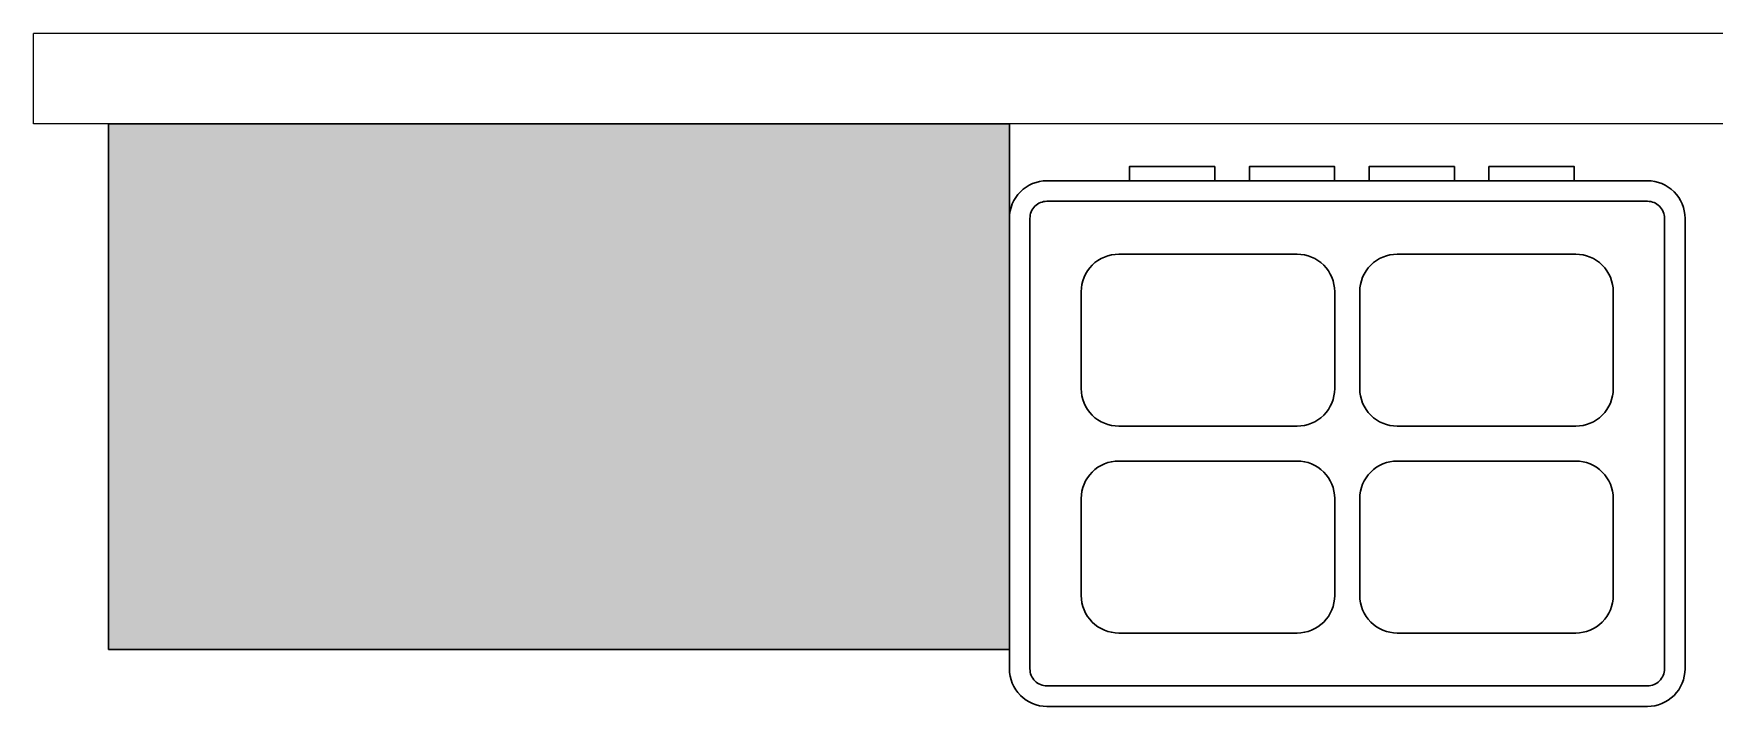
# Model space of a CAD drawing. Header units: millimetres. Extents: x -64157 to 9394, y -60673 to 2699.
# Drawn here: x -5125 to -2886, y -48533 to -47638 of the extents above; entities that cross this region are included whole.
import ezdxf

# ---------------------------------------------------------------- set-up
doc = ezdxf.new("R2010")
doc.units = ezdxf.units.MM
doc.layers.add('Новое оБорудование', color=1, linetype='Continuous', lineweight=30)

# ---------------------------------------------------------------- blocks, each defined once
blk = doc.blocks.new('Плита електрична')
for points in [[(-176.5, 700), (-290.1, 700), (-290.1, 718.9), (-176.5, 718.9)], [(-16.8, 700), (-130.4, 700), (-130.4, 718.9), (-16.8, 718.9)], [(142.8, 700), (29.2, 700), (29.2, 718.9), (142.8, 718.9)], [(302.4, 700), (188.8, 700), (188.8, 718.9), (302.4, 718.9)]]:
    blk.add_lwpolyline(points, close=True)
for points in [[(400, 0), (-400, 0, -0.414214), (-450, 50), (-450, 650, -0.414214), (-400, 700), (400, 700, -0.414214), (450, 650), (450, 50, -0.414214)], [(400, 27.3), (-400, 27.3, -0.414214), (-422.7, 50), (-422.7, 650, -0.414214), (-400, 672.7), (400, 672.7, -0.414214), (422.7, 650), (422.7, 50, -0.414214)], [(-304.4, 602.3), (-66.7, 602.3, -0.414214), (-16.7, 552.3), (-16.7, 423.2, -0.414214), (-66.7, 373.2), (-304.4, 373.2, -0.414214), (-354.4, 423.2), (-354.4, 552.3, -0.414214)], [(304.4, 602.3), (66.7, 602.3, 0.414214), (16.7, 552.3), (16.7, 423.2, 0.414214), (66.7, 373.2), (304.4, 373.2, 0.414214), (354.4, 423.2), (354.4, 552.3, 0.414214)], [(-304.4, 97.7), (-66.7, 97.7, 0.414214), (-16.7, 147.7), (-16.7, 276.8, 0.414214), (-66.7, 326.8), (-304.4, 326.8, 0.414214), (-354.4, 276.8), (-354.4, 147.7, 0.414214)], [(304.4, 97.7), (66.7, 97.7, -0.414214), (16.7, 147.7), (16.7, 276.8, -0.414214), (66.7, 326.8), (304.4, 326.8, -0.414214), (354.4, 276.8), (354.4, 147.7, -0.414214)]]:
    blk.add_lwpolyline(points, format="xyb", close=True)
blk = doc.blocks.new('*U84')
h = blk.add_hatch(color=256)
h.dxf.hatch_style = 1
h.set_gradient(color1=(147, 149, 152), color2=(199, 200, 202), name='INVCURVED')
h.paths.add_polyline_path([(-700, -1200), (0, -1200), (0, 0), (-700, 0)])
blk.add_lwpolyline([(-700, 0), (0, 0), (0, -1200), (-700, -1200)], close=True)

msp = doc.modelspace()

# ---------------------------------------------------------------- linework, layer by layer
for p, q in [((-1215.6, -47637.5), (-5125.1, -47637.5)), ((-5125.1, -47757.5), (-5125.1, -47637.5)), ((-1215.6, -47757.5), (-5125.1, -47757.5))]:
    msp.add_line(p, q)

# ---------------------------------------------------------------- block references
at = {"layer": 'Новое оБорудование', "rotation": 89.99999999999999}
msp.add_blockref('*U84', (-5025.1, -47757.5), dxfattribs=at)
at = {"layer": 'Новое оБорудование'}
msp.add_blockref('Плита електрична', (-3375.1, -48533.5), dxfattribs=at)

doc.saveas('drawing.dxf')
